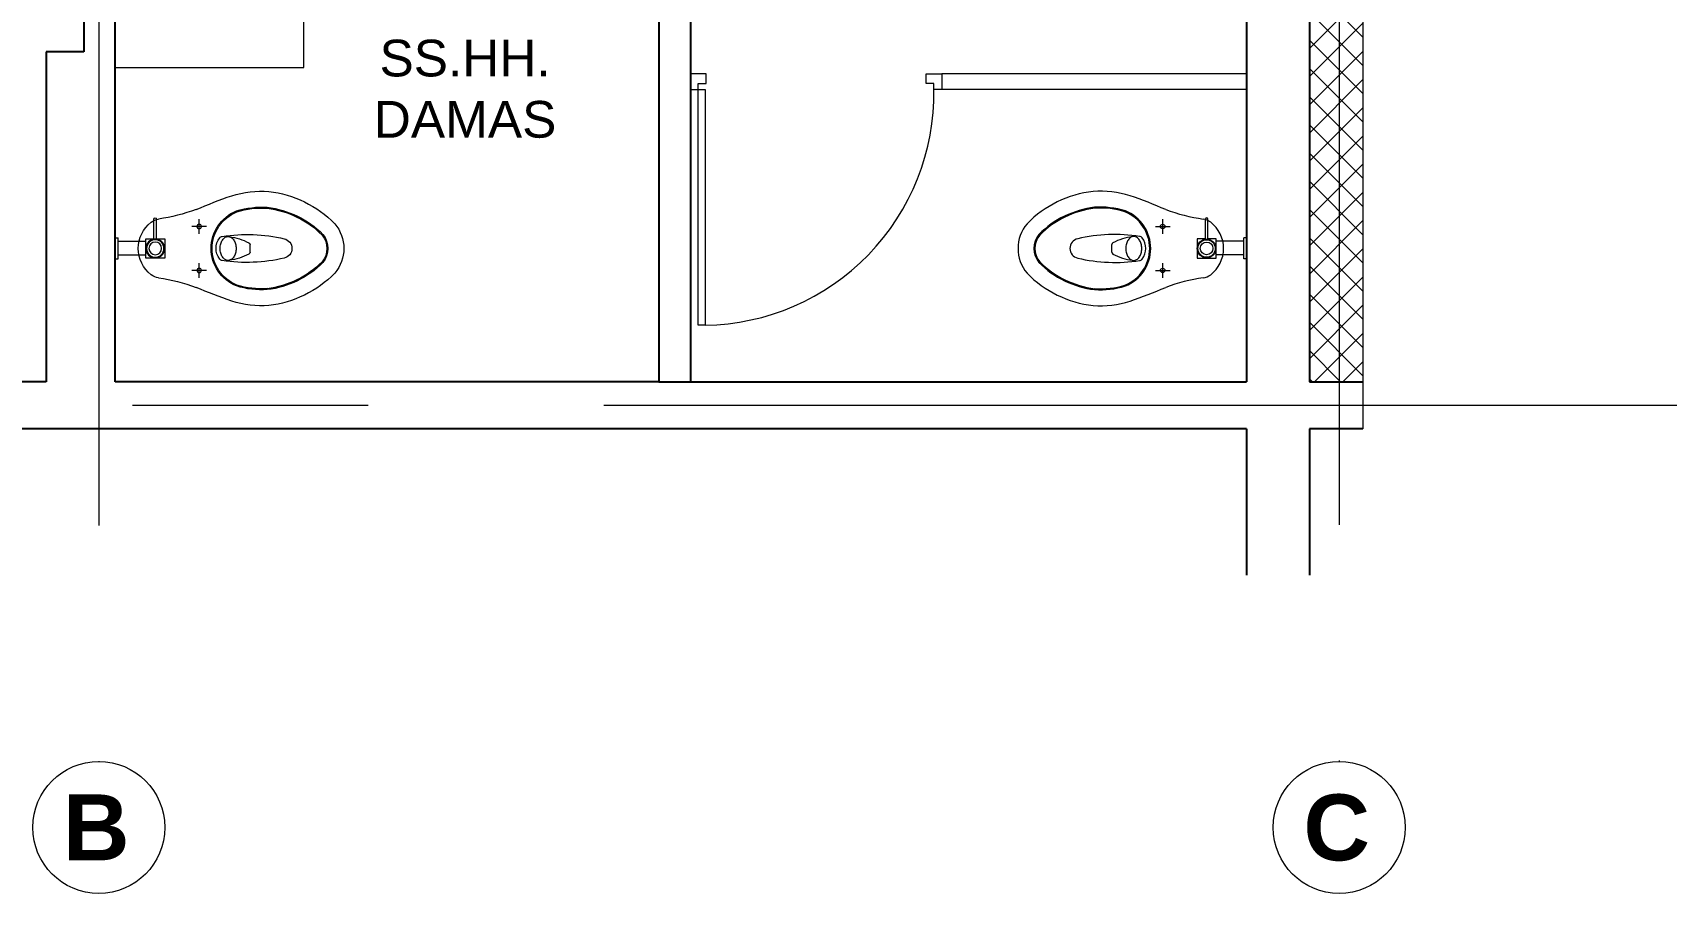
# Model space of a CAD drawing. Header units: millimetres. Extents: x 2107.8 to 2195.9, y 1780.6 to 1794.5.
# Drawn here: x 2183.71 to 2188.91, y 1783.11 to 1785.85 of the extents above; entities that cross this region are included whole.
import ezdxf
from ezdxf.enums import TextEntityAlignment as Align

# ---------------------------------------------------------------- set-up
doc = ezdxf.new("R2010")
doc.units = ezdxf.units.MM
doc.linetypes.add('CENTRO', pattern=[2, 1.25, -0.25, 0.25, -0.25])
doc.layers.get('0').update_dxf_attribs({"true_color": 0xf7f7f7})
for name, color, linetype, lineweight in [('AR_EJES', 8, 'CENTRO', 5), ('MOBILIARIOS', 7, 'Continuous', 5), ('TEXTURAS', 253, 'Continuous', 0)]:
    doc.layers.add(name, color=color, linetype=linetype, lineweight=lineweight)
for name, color, linetype in [('AR_HATCH MUROS', 8, 'Continuous'), ('AR_MOBI SQUADRA', 8, 'Continuous'), ('ARTEFACTO', 9, 'Continuous'), ('CARP-2', 2, 'Continuous'), ('Pavimentos', 8, 'Continuous'), ('TET-TITULOS', 2, 'Continuous')]:
    doc.layers.add(name, color=color, linetype=linetype)
doc.styles.add('Nombre Titulos 1-50', font='', dxfattribs={"height": 0.175})
doc.styles.add('TEXTO-100', font='arial.ttf', dxfattribs={"height": 0.15})
doc.styles.get('Nombre Titulos 1-50').set_extended_font_data('Arial', bold=True)

# ---------------------------------------------------------------- blocks, each defined once
blk = doc.blocks.new('A$C50285F30')
at = {"color": 251, "lineweight": 0}
blk.add_arc((0.03640587562631481, 0.7386336564823068), 0.7386813309254605, 270.8605284123929, 0.8816598373869687, dxfattribs=at)
at = {"layer": 'CARP-2', "color": 251, "lineweight": 0}
for points in [[(0.02499975341197569, 0.7499999380152076), (0.02499975341197569, 0.7699479382201844), (0.04999975341206664, 0.7699479382201844), (0.04999975341206664, 0.7999999380149347), (-2.465881152602378e-07, 0.7999999380149347), (-2.465881152602378e-07, 0.7499999380152076)], [(0.7749997534119757, 0.7499999380152076), (0.7749997534119757, 0.7699479382201844), (0.7499997534118847, 0.7699479382201844), (0.7499997534118847, 0.7999999380149347), (0.7999997534120666, 0.7999999380149347), (0.7999997534120666, 0.7499999380152076)], [(0.04749975341155732, -6.198479240993038e-08), (0.02499975341197569, -6.198479240993038e-08), (0.02499975341197569, 0.7499999380152076), (0.04749975341201207, 0.7499999380152076)]]:
    blk.add_lwpolyline(points, close=True, dxfattribs=at)
blk = doc.blocks.new('Planta WC Carlton ADA fluxometro piso')
at = {"layer": 'ARTEFACTO', "color": 251, "linetype": 'Continuous', "lineweight": 0}
for p, q in [((60399.06977141157, 5251.015536291155), (60399.06977141157, 5204.184286291155)), ((60422.48539641156, 5227.599911291153), (60375.65414641156, 5227.599911291153)), ((60560.9997714115, 5169.881093990615), (60560.9997714115, 5145.618728591785)), ((60399.06977141157, 5111.315536291158), (60399.06977141157, 5064.484286291158)), ((60422.48539641156, 5087.899911291156), (60375.65414641156, 5087.899911291156))]:
    blk.add_line(p, q, dxfattribs=at)
at = {"layer": 'ARTEFACTO', "color": 251, "linetype": 'Continuous', "lineweight": 0, "ltscale": 0.01}
for p, q in [((60132.23179236622, 5191.176157096078), (60140.8662486081, 5191.176157096078)), ((60132.23179236622, 5191.176157096078), (60132.23179236625, 5124.323665486231)), ((60140.8662486081, 5191.176157096078), (60140.86624860813, 5124.323665486231)), ((60140.8662486081, 5178.474877019163), (60229.42810534287, 5178.474877019163)), ((60289.80123772589, 5188.136146823258), (60229.02876666168, 5188.136146823258)), ((60229.02876666168, 5188.136146823258), (60229.02876666168, 5127.363675759051)), ((60289.80123772589, 5127.363675759051), (60289.80123772589, 5188.136146823258)), ((60132.23179236622, 5124.323665486231), (60140.86624860813, 5124.323665486231)), ((60140.86624860812, 5134.474877019155), (60229.42810534287, 5134.474877019166)), ((60229.02876666168, 5127.363675759051), (60255.01925635913, 5127.363675759051)), ((60255.01925635913, 5128.221221323435), (60255.01925635913, 5064.426414810195)), ((60263.16363370903, 5128.221221323435), (60263.16363370903, 5064.426414810195)), ((60263.16363370902, 5127.363675759051), (60289.80123772589, 5127.363675759051))]:
    blk.add_line(p, q, dxfattribs=at)
at = {"layer": 'ARTEFACTO', "color": 251, "linetype": 'Continuous', "lineweight": 0}
for centre, radius in [((60399.06977141157, 5227.599911291153), 7.14375), ((60259.3747714115, 5157.749911291155), 27.78), ((60259.3747714115, 5157.749911291155), 20.19693650616682), ((60399.06977141157, 5087.899911291156), 7.14375)]:
    blk.add_circle(centre, radius, dxfattribs=at)
at = {"layer": 'ARTEFACTO', "color": 251, "linetype": 'Continuous', "lineweight": 0, "ltscale": 0.01}
blk.add_circle((60259.3747714115, 5157.749911291155), 29.84818323752849, dxfattribs=at)
at = {"layer": 'ARTEFACTO', "color": 251, "linetype": 'Continuous', "lineweight": 0}
for centre, radius, start, end in [((61009.96851614701, 3856.023451627844), 1554.707812731206, 109.0469282807498, 113.5193089145551), ((60597.72416581727, 5025.184695000888), 315.1282641743302, 85.83324419501007, 107.5690172186607), ((60579.31799045658, 4989.115516730705), 352.7898669869687, 44.55536462414186, 83.28228676935223), ((60277.4580438827, 5201.047471555577), 50.8, 98.39715922452751, 127.6996925790663), ((60181.22025229828, 5852.992189655463), 608.2095811043978, 278.3971592245275, 290.0310395019384), ((60565.86716740625, 5157.749911667242), 128.6923959947074, 111.8668763452645, 248.1331278808145), ((60565.86716740625, 5157.749911667242), 125.5173959947074, 111.8668763452645, 248.1331278808145), ((60597.72416581727, 5025.184695000888), 264.3282641743303, 86.08092006645623, 107.5690172186607), ((60597.72416581727, 5025.184695000888), 261.1532641743303, 86.08092006645623, 107.5690172186607), ((60579.31799045658, 4989.115516730705), 298.8148669869687, 45.00922548889054, 83.06325743423412), ((60579.31799045658, 4989.115516730705), 301.9898669869687, 44.97511296822661, 83.06325743423412), ((60310.92183023503, 5157.749911291155), 105.5220588235294, 127.6996925790663, 232.3003074209337), ((60550.72861700959, 4673.997730804525), 528.1886207900517, 76.98834168356088, 98.5006639770482), ((60736.84722754116, 5157.749930808405), 68.62754387040216, 321.5299987317138, 38.47010716774972), ((60736.84722754116, 5157.749930808405), 71.80254387040216, 321.384002069956, 38.61608673451754), ((60736.84722754116, 5157.749930808405), 122.6025438704022, 319.9265796425351, 40.07333685263757), ((60508.8473311495, 5157.753613286271), 55.79755986082242, 142.7784473878661, 217.2216532578516), ((60474.52863936634, 5183.823271133061), 12.7, 98.5006639770482, 142.7784473878661), ((60522.70160702646, 5157.749911291276), 56.95183561495645, 164.5629151655952, 180.0000000001217), ((60522.70160702611, 5157.749911291081), 56.95183561460726, 179.9999999999259, 195.4370848344525), ((60507.16489479201, 5162.040255905706), 40.83363211808407, 146.3099324736942, 164.5629151651466), ((60497.34242915225, 5168.588566332398), 29.02849761276954, 121.8535252079624, 146.3099324738689), ((60491.14977141153, 5178.555498535771), 17.29441275538193, 90.00000000007232, 121.8535252081828), ((60491.14977141153, 5178.555498535618), 17.29441275553559, 58.14647479196152, 90.00000000007232), ((60473.40705266253, 5019.210295222937), 177.5284710499538, 61.66615212454138, 83.02872415213699), ((60484.95711367085, 5168.58856633243), 29.02849761274653, 33.69006752608683, 58.14647479199222), ((60475.13464803103, 5162.040255906022), 40.83363211795098, 15.43708483444439, 33.69006752589662), ((60459.59793579654, 5157.749911291222), 56.95183561496378, 359.9999999999322, 15.43708483445882), ((60459.59793579689, 5157.749911291136), 56.95183561461472, 344.5629151654927, 1.921473389072378e-11), ((60554.64977141151, 5169.881093990615), 6.35, 0, 61.66615212454138), ((60662.7030878892, 5157.749911291155), 31.64668352232453, 282.6803834918621, 77.31961650813793), ((60474.52868516014, 5131.683895155606), 12.7, 217.2216532578516, 261.4580569081701), ((60507.1648947923, 5153.459566676651), 40.83363211835227, 195.4370848346808, 213.6900675261344), ((60550.8217981046, 5639.629151768176), 526.342894234888, 261.4580569081701, 283.0476791708087), ((60497.34242915225, 5146.91125624991), 29.02849761276974, 213.6900675261296, 238.1464747920366), ((60491.14977141153, 5136.944324046536), 17.29441275538122, 238.146474791814, 269.9999999999277), ((60491.14977141153, 5136.94432404669), 17.29441275553381, 269.9999999999277, 301.8535252080401), ((60473.40705266253, 5296.289527359372), 177.5284710499538, 276.971275847863, 298.3338478754586), ((60484.95711367085, 5146.911256249878), 29.02849761274479, 301.8535252080097, 326.3099324739161), ((60475.13464803074, 5153.459566676334), 40.83363211821927, 326.3099324742747, 344.5629151657283), ((60554.64977141151, 5145.618728591785), 6.35, 298.3338478754586, 0), ((60579.31308479936, 5326.394282145336), 298.8253486610507, 276.93738714865, 314.9901168218884), ((60579.31308479936, 5326.394282145336), 302.0003486610506, 276.93738714865, 315.0242321475158), ((60277.4580438827, 5114.452351026824), 50.8, 232.3003074209337, 261.6028407754725), ((60259.09144503408, 5064.426414810202), 4.072188674948848, 180, 0), ((60181.22025229828, 4462.50763292694), 608.2095811043978, 69.96896049806156, 81.60284077547247), ((60579.31308479936, 5326.394282145336), 352.8003486610506, 276.718313596976, 315.4440166125763), ((61009.96851614701, 6459.476370954556), 1554.707812731206, 246.4806910854449, 250.9530717192502), ((60597.72416478973, 5290.315118704752), 264.3282553957736, 252.430984415891, 273.9190222573322), ((60597.72416478973, 5290.315118704752), 261.1532553957736, 252.430984415891, 273.9190222573322), ((60597.72416478973, 5290.315118704752), 315.1282553957736, 252.430984415891, 274.1667561084486)]:
    blk.add_arc(centre, radius, start, end, dxfattribs=at)

msp = doc.modelspace()

# ---------------------------------------------------------------- hatches: boundary and pattern name
at = {"layer": 'AR_HATCH MUROS', "lineweight": 0}
h = msp.add_hatch(dxfattribs=at)
h.set_pattern_fill('ANSI37', color=256, scale=0.02, style=0)
h.set_pattern_definition([(45, (67.18987387091329, 0), (-0.04490128060534576, 0.04490128060534577), []), (135, (67.18987387091329, 0), (-0.04490128060534577, -0.04490128060534576), [])])
h.paths.add_polyline_path([(2187.869469611475, 1787.789560709594), (2187.774634590059, 1787.789560709594), (2187.774634590059, 1784.739560709594), (2187.869469611475, 1784.739560709594)])
h.paths.add_polyline_path([(2187.944634590059, 1787.789560709594), (2187.869469611475, 1787.789560709594), (2187.869469611475, 1784.739560709594), (2187.944634590059, 1784.739560709594)])

# ---------------------------------------------------------------- linework, layer by layer
at = {"color": 7}
for p, q in [((2183.874634590059, 1787.889560709594), (2183.874634590059, 1785.789560709594)), ((2187.574634590059, 1787.789560709594), (2187.574634590059, 1784.739560709593)), ((2187.774634590059, 1787.789560709594), (2187.774634590059, 1784.739560709593)), ((2185.704634590059, 1786.889560709594), (2185.704634590059, 1784.739560709594)), ((2185.804634590059, 1786.889560709594), (2185.804634590058, 1784.741148411307)), ((2183.974634590059, 1784.739560709594), (2183.974634590059, 1786.739560709594)), ((2183.874634590059, 1785.789560709594), (2183.75463459006, 1785.789560709594)), ((2183.75463459006, 1785.789560709594), (2183.75463459006, 1784.739560709593)), ((2183.75463459006, 1784.739560709593), (2180.94463459006, 1784.739560709594)), ((2185.704634590059, 1784.739560709594), (2183.974634590059, 1784.739560709594)), ((2185.704634590059, 1784.739560709594), (2187.574634590059, 1784.739560709594)), ((2187.774634590059, 1784.739560709594), (2187.944634590059, 1784.739560709594)), ((2187.574634590059, 1784.589560709593), (2180.997456876894, 1784.589560709594)), ((2187.574634590058, 1784.589560709593), (2187.574634590059, 1784.123761451164)), ((2187.774634590059, 1784.589560709593), (2187.774634590059, 1784.123761451164)), ((2187.944634590059, 1784.589560709593), (2187.774634590059, 1784.589560709593))]:
    msp.add_line(p, q, dxfattribs=at)
at = {"layer": 'AR_EJES', "ltscale": 3}
for p, q in [((2183.922093516874, 1794.032042504692), (2183.922093516874, 1783.530729643423)), ((2187.869469611475, 1794.03362975308), (2187.869469611475, 1783.530729643423)), ((2179.52918362268, 1784.664560709593), (2189.768392139196, 1784.664560709593))]:
    msp.add_line(p, q, dxfattribs=at)
at = {"layer": 'AR_EJES', "linetype": 'Continuous'}
for centre in [(2183.922093516873, 1783.320729643423), (2187.869469611474, 1783.320729643423)]:
    msp.add_circle(centre, 0.21, dxfattribs=at)
at = {"layer": 'AR_MOBI SQUADRA', "color": 7, "lineweight": 0}
for p, q in [((2187.574634590059, 1785.719560709594), (2186.604634590059, 1785.719560709594)), ((2186.604634590059, 1785.719560709594), (2186.604634590059, 1785.669560709594)), ((2187.574634590059, 1785.669560709594), (2186.604634590059, 1785.669560709594))]:
    msp.add_line(p, q, dxfattribs=at)
at = {"layer": 'MOBILIARIOS', "lineweight": 5}
msp.add_lwpolyline([(2183.974634590059, 1786.739560709594), (2183.974634590059, 1785.739560709594), (2184.574634590059, 1785.739560709594), (2184.57463459006, 1786.739560709594), (2183.974634590059, 1786.739560709594)], dxfattribs=at)
at = {"layer": 'TEXTURAS', "color": 251, "lineweight": 0}
msp.add_line((2187.944634590059, 1790.689560709593), (2187.944634590059, 1784.589560709593), dxfattribs=at)

# ---------------------------------------------------------------- block references
at = {"layer": 'AR_MOBI SQUADRA', "color": 7, "lineweight": 0}
msp.add_blockref('A$C50285F30', (2185.804634836647, 1784.919560771579), dxfattribs=at)
at = {"layer": 'Pavimentos', "color": 7, "yscale": 0.001, "zscale": 0.001, "rotation": 180}
for p, xscale in [((2123.842402797693, 1790.321590381788), -0.001), ((2247.706866382425, 1790.321590381788), 0.001)]:
    msp.add_blockref('Planta WC Carlton ADA fluxometro piso', p, dxfattribs=dict(at, xscale=xscale))

# ---------------------------------------------------------------- texts
at = {"layer": 'AR_EJES', "linetype": 'Continuous', "style": 'Nombre Titulos 1-50', "text_generation_flag": 6}
for s, p in [('B', (2183.914093090274, 1783.320729643489)), ('C', (2187.861469184875, 1783.320729643489))]:
    msp.add_text(s, height=0.2100000000000364, rotation=180, dxfattribs=at).set_placement(p, align=Align.MIDDLE)
at = {"layer": 'TET-TITULOS', "color": 7, "insert": (2184.722182887802, 1785.82849949589), "char_height": 0.1169514093347607, "attachment_point": 1, "style": 'TEXTO-100'}
msp.add_mtext_dynamic_manual_height_columns('\\pxqc;SS.HH.\\PDAMAS', width=0.7311840535662668, gutter_width=0.25, heights=[0], dxfattribs=at)

doc.saveas('drawing.dxf')
